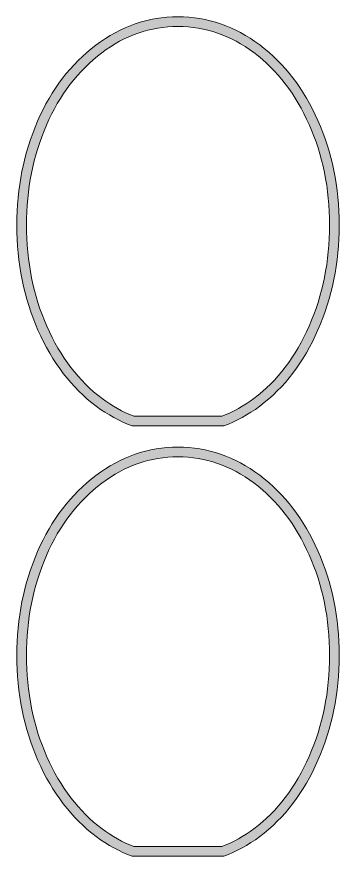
# Model space of a CAD drawing. Header units: millimetres. Extents: x 124 to 784, y -290 to -30.
# Drawn here: x 123.6 to 223.7, y -290.3 to -29.7 of the extents above; entities that cross this region are included whole.
import ezdxf

# ---------------------------------------------------------------- set-up
doc = ezdxf.new("R2010")
doc.units = ezdxf.units.MM
doc.header["$MEASUREMENT"] = 0
doc.layers.add('Layer 12', color=7, linetype='Continuous')
doc.layers.add('Layer 6', color=7, linetype='Continuous')

msp = doc.modelspace()

# ---------------------------------------------------------------- hatches: boundary and pattern name
at = {"layer": 'Layer 12'}
h = msp.add_hatch(color=2, dxfattribs=at)
h.dxf.hatch_style = 2
edge = h.paths.add_edge_path()
edge.add_spline(control_points=[(173.63, -29.72), (164.42, -29.72), (155.93, -32.65), (148.17, -38.52), (140.41, -44.39), (134.38, -52.26), (130.08, -62.13), (125.77, -72.11), (123.62, -82.85), (123.62, -94.37), (123.62, -106.16), (125.81, -117.04), (130.2, -127.02), (134.64, -137.06), (140.67, -144.93), (148.3, -150.63), (151.85, -153.28), (155.56, -155.29), (159.42, -156.72), (159.42, -156.72), (187.85, -156.72), (187.85, -156.72), (191.72, -155.29), (195.44, -153.28), (199.01, -150.63), (206.73, -144.82), (212.76, -136.92), (217.11, -126.94), (221.5, -116.96), (223.7, -106.1), (223.7, -94.37), (223.7, -82.58), (221.5, -71.78), (217.11, -61.96), (212.76, -52.09), (206.73, -44.25), (199.01, -38.44), (191.3, -32.63), (182.83, -29.72), (173.63, -29.72), (173.63, -29.72), (173.63, -29.72), (173.63, -29.72)], knot_values=[0, 0, 0, 0, 1, 1, 1, 2, 2, 2, 3, 3, 3, 4, 4, 4, 5, 5, 5, 6, 6, 6, 7, 7, 7, 8, 8, 8, 9, 9, 9, 10, 10, 10, 11, 11, 11, 12, 12, 12, 13, 13, 13, 14, 14, 14, 14], degree=3, periodic=1)
edge = h.paths.add_edge_path()
edge.add_spline(control_points=[(173.63, -32.72), (182.12, -32.72), (190.06, -35.45), (197.21, -40.83), (204.47, -46.31), (210.25, -53.82), (214.37, -63.19), (218.57, -72.57), (220.7, -83.06), (220.7, -94.37), (220.7, -105.63), (218.57, -116.18), (214.36, -125.74), (210.24, -135.19), (204.47, -142.76), (197.22, -148.23), (194.1, -150.54), (190.77, -152.39), (187.3, -153.72), (187.3, -153.72), (159.97, -153.72), (159.97, -153.72), (156.52, -152.39), (153.2, -150.54), (150.1, -148.23), (142.92, -142.86), (137.15, -135.32), (132.95, -125.82), (128.75, -116.27), (126.62, -105.69), (126.62, -94.37), (126.62, -83.32), (128.71, -72.87), (132.83, -63.33), (136.9, -53.98), (142.68, -46.44), (149.98, -40.91), (157.17, -35.48), (165.13, -32.72), (173.63, -32.72)], knot_values=[0, 0, 0, 0, 0.352778, 0.352778, 0.352778, 0.705556, 0.705556, 0.705556, 1.058333, 1.058333, 1.058333, 1.411111, 1.411111, 1.411111, 1.763889, 1.763889, 1.763889, 2.116667, 2.116667, 2.116667, 2.469444, 2.469444, 2.469444, 2.822222, 2.822222, 2.822222, 3.175, 3.175, 3.175, 3.527778, 3.527778, 3.527778, 3.880556, 3.880556, 3.880556, 4.233333, 4.233333, 4.233333, 4.586111, 4.586111, 4.586111, 4.586111], degree=3, periodic=0)
edge.add_line((173.63, -32.72), (173.63, -32.72))
at = {"layer": 'Layer 6'}
h = msp.add_hatch(color=2, dxfattribs=at)
h.dxf.hatch_style = 2
edge = h.paths.add_edge_path()
edge.add_spline(control_points=[(173.63, -163.33), (164.42, -163.33), (155.93, -166.26), (148.17, -172.13), (140.41, -178), (134.38, -185.87), (130.08, -195.74), (125.77, -205.72), (123.62, -216.46), (123.62, -227.98), (123.62, -239.77), (125.81, -250.65), (130.2, -260.63), (134.64, -270.67), (140.67, -278.54), (148.3, -284.24), (151.85, -286.89), (155.56, -288.9), (159.42, -290.33), (159.42, -290.33), (187.85, -290.33), (187.85, -290.33), (191.72, -288.9), (195.44, -286.89), (199.01, -284.24), (206.73, -278.43), (212.76, -270.53), (217.11, -260.55), (221.5, -250.57), (223.7, -239.71), (223.7, -227.98), (223.7, -216.19), (221.5, -205.39), (217.11, -195.57), (212.76, -185.7), (206.73, -177.86), (199.01, -172.05), (191.3, -166.24), (182.83, -163.33), (173.63, -163.33), (173.63, -163.33), (173.63, -163.33), (173.63, -163.33)], knot_values=[0, 0, 0, 0, 1, 1, 1, 2, 2, 2, 3, 3, 3, 4, 4, 4, 5, 5, 5, 6, 6, 6, 7, 7, 7, 8, 8, 8, 9, 9, 9, 10, 10, 10, 11, 11, 11, 12, 12, 12, 13, 13, 13, 14, 14, 14, 14], degree=3, periodic=1)
edge = h.paths.add_edge_path()
edge.add_spline(control_points=[(173.63, -166.33), (182.12, -166.33), (190.06, -169.06), (197.21, -174.44), (204.47, -179.92), (210.25, -187.43), (214.37, -196.8), (218.57, -206.18), (220.7, -216.67), (220.7, -227.98), (220.7, -239.24), (218.57, -249.79), (214.36, -259.35), (210.24, -268.8), (204.47, -276.37), (197.22, -281.84), (194.1, -284.15), (190.77, -286), (187.3, -287.33), (187.3, -287.33), (159.97, -287.33), (159.97, -287.33), (156.52, -286), (153.2, -284.15), (150.1, -281.84), (142.92, -276.47), (137.15, -268.93), (132.95, -259.43), (128.75, -249.88), (126.62, -239.3), (126.62, -227.98), (126.62, -216.93), (128.71, -206.48), (132.83, -196.94), (136.9, -187.59), (142.68, -180.05), (149.98, -174.52), (157.17, -169.09), (165.13, -166.33), (173.63, -166.33)], knot_values=[0, 0, 0, 0, 0.352778, 0.352778, 0.352778, 0.705556, 0.705556, 0.705556, 1.058333, 1.058333, 1.058333, 1.411111, 1.411111, 1.411111, 1.763889, 1.763889, 1.763889, 2.116667, 2.116667, 2.116667, 2.469444, 2.469444, 2.469444, 2.822222, 2.822222, 2.822222, 3.175, 3.175, 3.175, 3.527778, 3.527778, 3.527778, 3.880556, 3.880556, 3.880556, 4.233333, 4.233333, 4.233333, 4.586111, 4.586111, 4.586111, 4.586111], degree=3, periodic=0)
edge.add_line((173.63, -166.33), (173.63, -166.33))

# ---------------------------------------------------------------- linework, layer by layer
at = {"layer": 'Layer 12', "lineweight": 0}
for points, knots in [([(173.63, -29.72), (164.42, -29.72), (155.93, -32.65), (148.17, -38.52), (140.41, -44.39), (134.38, -52.26), (130.08, -62.13), (125.77, -72.11), (123.62, -82.85), (123.62, -94.37), (123.62, -106.16), (125.81, -117.04), (130.2, -127.02), (134.64, -137.06), (140.67, -144.93), (148.3, -150.63), (151.85, -153.28), (155.56, -155.29), (159.42, -156.72), (159.42, -156.72), (187.85, -156.72), (187.85, -156.72), (191.72, -155.29), (195.44, -153.28), (199.01, -150.63), (206.73, -144.82), (212.76, -136.92), (217.11, -126.94), (221.5, -116.96), (223.7, -106.1), (223.7, -94.37), (223.7, -82.58), (221.5, -71.78), (217.11, -61.96), (212.76, -52.09), (206.73, -44.25), (199.01, -38.44), (191.3, -32.63), (182.83, -29.72), (173.63, -29.72), (173.63, -29.72), (173.63, -29.72), (173.63, -29.72)], [0, 0, 0, 0, 1, 1, 1, 2, 2, 2, 3, 3, 3, 4, 4, 4, 5, 5, 5, 6, 6, 6, 7, 7, 7, 8, 8, 8, 9, 9, 9, 10, 10, 10, 11, 11, 11, 12, 12, 12, 13, 13, 13, 14, 14, 14, 14]), ([(173.63, -32.72), (182.12, -32.72), (190.06, -35.45), (197.21, -40.83), (204.47, -46.31), (210.25, -53.82), (214.37, -63.19), (218.57, -72.57), (220.7, -83.06), (220.7, -94.37), (220.7, -105.63), (218.57, -116.18), (214.36, -125.74), (210.24, -135.19), (204.47, -142.76), (197.22, -148.23), (194.1, -150.54), (190.77, -152.39), (187.3, -153.72), (187.3, -153.72), (159.97, -153.72), (159.97, -153.72), (156.52, -152.39), (153.2, -150.54), (150.1, -148.23), (142.92, -142.86), (137.15, -135.32), (132.95, -125.82), (128.75, -116.27), (126.62, -105.69), (126.62, -94.37), (126.62, -83.32), (128.71, -72.87), (132.83, -63.33), (136.9, -53.98), (142.68, -46.44), (149.98, -40.91), (157.17, -35.48), (165.13, -32.72), (173.63, -32.72)], [0, 0, 0, 0, 1, 1, 1, 2, 2, 2, 3, 3, 3, 4, 4, 4, 5, 5, 5, 6, 6, 6, 7, 7, 7, 8, 8, 8, 9, 9, 9, 10, 10, 10, 11, 11, 11, 12, 12, 12, 13, 13, 13, 13])]:
    msp.add_open_spline(points, degree=3, knots=knots, dxfattribs=at)
at = {"layer": 'Layer 6', "lineweight": 0}
for points, knots in [([(173.63, -163.33), (164.42, -163.33), (155.93, -166.26), (148.17, -172.13), (140.41, -178), (134.38, -185.87), (130.08, -195.74), (125.77, -205.72), (123.62, -216.46), (123.62, -227.98), (123.62, -239.77), (125.81, -250.65), (130.2, -260.63), (134.64, -270.67), (140.67, -278.54), (148.3, -284.24), (151.85, -286.89), (155.56, -288.9), (159.42, -290.33), (159.42, -290.33), (187.85, -290.33), (187.85, -290.33), (191.72, -288.9), (195.44, -286.89), (199.01, -284.24), (206.73, -278.43), (212.76, -270.53), (217.11, -260.55), (221.5, -250.57), (223.7, -239.71), (223.7, -227.98), (223.7, -216.19), (221.5, -205.39), (217.11, -195.57), (212.76, -185.7), (206.73, -177.86), (199.01, -172.05), (191.3, -166.24), (182.83, -163.33), (173.63, -163.33), (173.63, -163.33), (173.63, -163.33), (173.63, -163.33)], [0, 0, 0, 0, 1, 1, 1, 2, 2, 2, 3, 3, 3, 4, 4, 4, 5, 5, 5, 6, 6, 6, 7, 7, 7, 8, 8, 8, 9, 9, 9, 10, 10, 10, 11, 11, 11, 12, 12, 12, 13, 13, 13, 14, 14, 14, 14]), ([(173.63, -166.33), (182.12, -166.33), (190.06, -169.06), (197.21, -174.44), (204.47, -179.92), (210.25, -187.43), (214.37, -196.8), (218.57, -206.18), (220.7, -216.67), (220.7, -227.98), (220.7, -239.24), (218.57, -249.79), (214.36, -259.35), (210.24, -268.8), (204.47, -276.37), (197.22, -281.84), (194.1, -284.15), (190.77, -286), (187.3, -287.33), (187.3, -287.33), (159.97, -287.33), (159.97, -287.33), (156.52, -286), (153.2, -284.15), (150.1, -281.84), (142.92, -276.47), (137.15, -268.93), (132.95, -259.43), (128.75, -249.88), (126.62, -239.3), (126.62, -227.98), (126.62, -216.93), (128.71, -206.48), (132.83, -196.94), (136.9, -187.59), (142.68, -180.05), (149.98, -174.52), (157.17, -169.09), (165.13, -166.33), (173.63, -166.33)], [0, 0, 0, 0, 1, 1, 1, 2, 2, 2, 3, 3, 3, 4, 4, 4, 5, 5, 5, 6, 6, 6, 7, 7, 7, 8, 8, 8, 9, 9, 9, 10, 10, 10, 11, 11, 11, 12, 12, 12, 13, 13, 13, 13])]:
    msp.add_open_spline(points, degree=3, knots=knots, dxfattribs=at)

doc.saveas('drawing.dxf')
